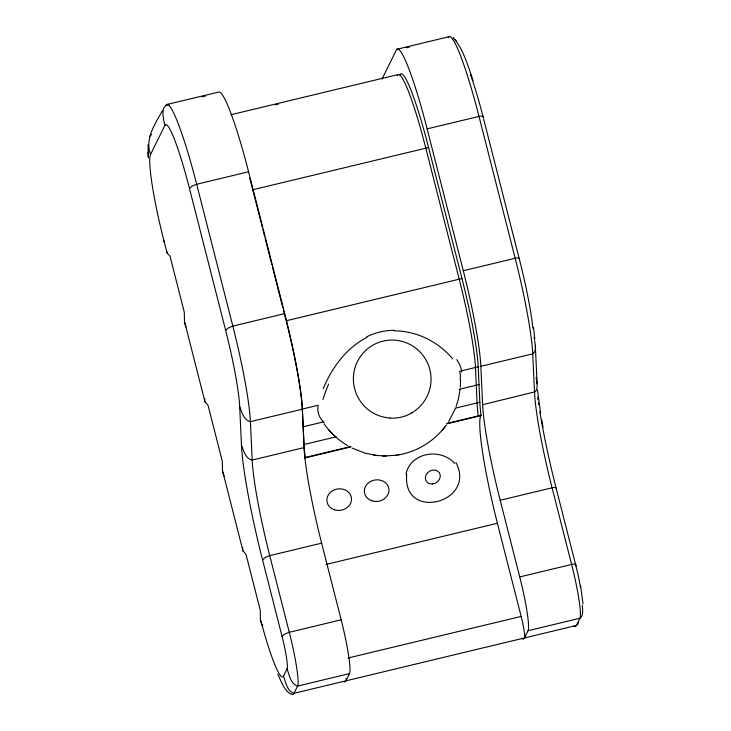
<?xml version="1.0" encoding="UTF-8"?>
<svg xmlns="http://www.w3.org/2000/svg" width="731" height="731" viewBox="0 0 731 731"><rect width="100%" height="100%" fill="white"/><g stroke="black" fill="none" stroke-linecap="round" stroke-linejoin="round"><path stroke-width="1.1" d="M460.576 379.709L460.329 387.174M148.046 144.811L148.311 156.918M460.073 389.87L458.227 399.711L456.08 406.664M578.751 621.679L577.773 624.375L576.366 625.471A96.912 10.38 76.5 0 1 573.835 626.129M406.728 474.456C402.224 521.843 476.987 502.864 455.998 462.622M162.337 110.783C155.118 124.042 144.601 138.726 150.568 154.451A77.523 8.306 76.5 0 0 163.863 240.526L167.024 252.944L170.031 256.261L184.276 312.146L184.541 322.736L185.994 326.931M455.166 408.985L448.733 421.513M163.863 240.526L163.744 241.486L164.548 242.162M580.368 586.984A29.076 3.116 76.5 0 0 575.955 565.958L556.419 489.304C557.177 486.928 553.413 487.385 552.079 487.796L500.187 500.269L519.732 576.923A48.456 5.19 76.5 0 1 528.038 630.716L524.483 637.944A96.912 10.38 76.5 0 1 521.952 638.592M575.955 565.958C576.713 563.583 572.949 564.04 571.615 564.451L519.732 576.923M323.184 388.737C331.92 367.739 346.229 347.846 366.962 337.439M166.485 250.395L167.024 252.944M150.568 154.451L164.804 125.558C163.908 119.244 159.212 105.748 169.126 104.743M382.03 79.067L396.266 50.174A96.912 10.38 76.5 0 1 427.123 128.875L463.28 270.726A96.912 10.38 76.5 0 1 480.852 366.295L482.615 404.7A96.912 10.38 76.5 0 0 500.187 500.269M448.149 37.71A96.912 10.38 76.5 0 1 479.006 116.412L515.172 258.262A96.912 10.38 76.5 0 1 532.735 353.831L534.507 392.236A96.912 10.38 76.5 0 0 552.079 487.796L571.615 564.451A48.456 5.19 76.5 0 1 579.93 618.252L576.366 625.471L294.036 693.308C287.109 691.407 285.702 681.996 283.518 676.056L287.082 668.838A29.076 3.116 76.5 0 0 282.093 636.555L262.557 559.9A116.293 12.454 76.5 0 1 241.468 445.225L239.704 406.82A77.523 8.306 76.5 0 0 225.651 330.366L189.484 188.516A77.523 8.306 76.5 0 0 164.804 125.558M343.387 681.493A96.912 10.38 76.5 0 0 345.918 680.835L349.482 673.616A48.456 5.19 76.5 0 0 341.167 619.815L321.631 543.16A96.912 10.38 76.5 0 1 304.059 447.6L302.296 409.196A96.912 10.38 76.5 0 0 284.724 313.626L248.567 171.776A96.912 10.38 76.5 0 0 218.441 92.152L167.006 104.442M524.483 637.944A19.381 2.074 76.5 0 0 521.157 616.425L497.409 523.277A96.912 10.38 76.5 0 1 480.788 415.683L481.007 415.245A89.502 9.585 76.5 0 1 479.828 402.278L478.202 366.807A89.502 9.585 76.5 0 0 461.974 278.538L428.576 147.525A89.502 9.585 76.5 0 0 400.076 74.845L399.729 74.927M149.791 136.249L151.582 134.44M189.484 188.516L192.18 186.067L196.155 184.376L248.567 171.776M225.651 330.366L228.346 327.917L232.312 326.227L284.724 313.626M262.557 559.9L265.252 557.451L269.218 555.761L321.631 543.16M282.093 636.555L284.788 634.106L288.754 632.425L341.167 619.815M398.066 454.938C417.173 451.84 434.817 440.884 446.184 425.223M242.811 547.912L242.518 550.315L246.009 554.326L260.254 610.211L260.41 619.184A64.118 27.723 -16.5 0 0 260.748 621.871L262.21 625.042A20.358 8.799 -16.5 0 0 262.795 625.663M442.017 430.431L443.233 428.96M443.479 428.658L444.768 427.105M204.927 398.76L204.479 401.164L208.024 405.294L222.27 461.179L222.535 471.76L224.07 476.1M396.997 49.251L449.337 36.614M202.249 96.784L205.557 95.989M406.198 47.789L409.515 46.994M230.914 114.73L398.413 74.489M275.295 104.816L278.621 104.021M427.123 128.875L479.006 116.412C480.34 116.001 484.105 115.544 483.355 117.91A77.523 8.306 76.5 0 0 470.426 74.407M249.728 178.181A89.502 9.585 76.5 0 1 252.771 189.758L428.576 147.525M463.28 270.726L515.172 258.262C516.506 257.851 520.271 257.394 519.513 259.77A77.523 8.306 76.5 0 1 532.936 328.31M461.974 278.538L286.168 320.781A89.502 9.585 76.5 0 1 302.396 409.04L304.023 444.512A89.502 9.585 76.5 0 0 305.202 457.487L350.679 446.559M302.396 409.04L318.14 405.257L317.839 408.282A73.712 35.691 -16.9 0 0 324.217 422.564M478.202 366.807L459.698 371.247L460.265 374.062A73.712 35.691 -16.9 0 1 460.137 379.435M302.296 409.196L250.404 421.659C243.889 420.526 241.87 412.156 239.704 406.82M480.852 366.295L532.735 353.831C536.919 351.182 535.138 344.84 534.699 340.737M303.21 426.776L323.522 421.897M459.159 389.312L479.015 384.543M303.685 444.594L335.986 436.836M455.038 408.236L479.828 402.278M304.059 447.6L252.177 460.064C245.653 458.931 243.633 450.561 241.468 445.225M482.615 404.7L535.476 391.715L536.856 388.828L537.157 385.164L535.33 345.324M447.189 423.368L481.007 415.245M304.452 458.054L351.026 446.86M446.413 423.943L480.788 415.683M325.953 564.469L497.409 523.277M348.139 657.991L521.157 616.425M349.482 673.616L297.59 686.08C290.673 684.179 289.266 674.768 287.082 668.838M528.038 630.716L579.93 618.252C583.95 615.529 582.406 609.334 582.287 605.195M384.935 455.98L396.458 455.185M395.672 455.312L398.724 454.837M394.311 330.869C416.652 330.796 438.436 341.88 452.681 358.894M376.163 455.376L383.949 455.952M382.514 455.934L386.242 455.989M352.086 448.057L364.952 453.101L375.533 455.285M373.769 455.057L377.817 455.587M290.828 694.167C283.783 689.991 281.179 681.201 277.844 674.229M347.883 445.8C338.462 440.29 330.248 432.734 324.043 423.752M453.11 37.866L453.75 38.432M453.421 38.122L454.28 38.935M334.012 435.356L328.84 429.992M334.241 435.566L335.94 437.175M473.085 80.456C468.114 66.484 464.112 51.545 454.947 39.602L455.66 40.497M455.824 40.698L456.537 41.576M483.63 119.016L519.229 258.673M252.771 189.758L262.31 227.195M262.877 229.397L264.558 236.003M265.115 238.205L271.85 264.631M272.416 266.833L282.796 307.568M283.363 309.77L285.885 319.675M184.44 321.247L205.018 401.977M222.425 470.28L243.003 551.01M533.986 337.685L534.37 339.193M536.134 377.598L537.093 383.729M580.56 585.33L583 603.888M541.717 419.996L542.987 427.151M540.574 413.17L537.504 390.098M533.52 327.287L534.79 339.147M148 152.039L148.384 157.85M390.007 417.995A39.026 38.798 69.1 0 1 356.207 364.312A39.026 38.798 69.1 0 1 417.565 349.628A39.026 38.798 69.1 0 1 411.9 412.759M411.937 412.823A38.451 38.231 78.8 0 1 389.998 418.095M366.66 336.827A61.642 59.768 -38.8 0 1 394.32 330.302M406.061 474.382A27.166 23.365 1.1 0 1 426.009 454.773A27.166 23.365 1.1 0 1 454.719 463.436M397.317 75.503A89.502 9.585 76.5 0 1 425.826 148.183L459.214 279.205A89.502 9.585 76.5 0 1 475.442 367.465L477.078 402.936A89.502 9.585 76.5 0 0 478.248 415.912M322.983 399.473A64.794 13.322 -60.4 0 1 328.612 384.058M456.747 359.606A64.63 25.978 25.3 0 1 461.681 371.978M346.11 678.469A19.381 2.074 76.5 0 1 345.918 680.835M283.518 676.056A77.523 8.306 76.5 0 1 260.41 619.184M291.505 693.957A96.912 10.38 76.5 0 0 294.036 693.308L297.59 686.08A48.456 5.19 76.5 0 0 289.284 632.288L269.739 555.633A96.912 10.38 76.5 0 1 252.177 460.064L250.404 421.659A96.912 10.38 76.5 0 0 232.833 326.09L196.676 184.239A96.912 10.38 76.5 0 0 165.818 105.538M556.419 489.304A116.293 12.454 76.5 0 1 539.825 411.736M538.683 404.627A116.293 12.454 76.5 0 1 538.391 402.671M537.925 399.501A116.293 12.454 76.5 0 1 537.623 397.344M432.633 483.959A7.767 6.634 -33.1 0 0 439.358 472.82A7.767 6.634 -33.1 0 0 426.465 474.273A7.767 6.634 -33.1 0 0 432.633 483.959M371.869 500.781A12.372 10.782 -9.1 0 0 388.892 488.82A12.372 10.782 -9.1 0 0 369.21 482.296A12.372 10.782 -9.1 0 0 371.869 500.781M334.396 509.781A12.372 10.782 -9.1 0 0 351.419 497.82A12.372 10.782 -9.1 0 0 331.737 491.296A12.372 10.782 -9.1 0 0 334.396 509.781"/></g></svg>
